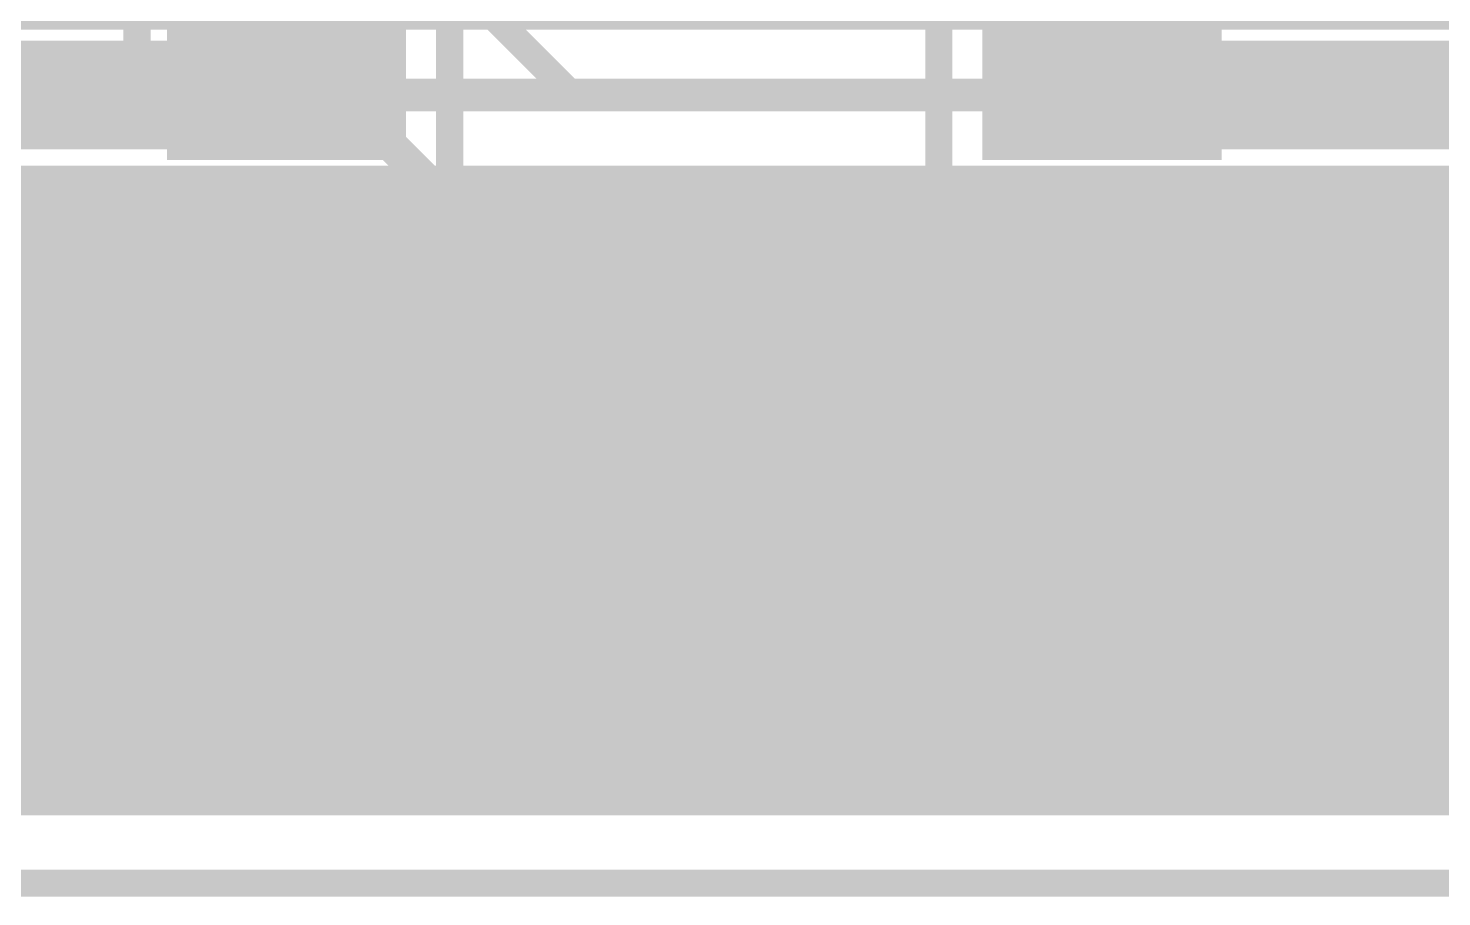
# Model space of a CAD drawing. Header units: millimetres. Extents: x 1.9 to 5.81, y 3 to 5.61.
# Drawn here: x 4.355 to 4.875, y 2.995 to 3.314 of the extents above; entities that cross this region are included whole.
import ezdxf

# ---------------------------------------------------------------- set-up
doc = ezdxf.new("R2010")
doc.units = ezdxf.units.MM
doc.header["$MEASUREMENT"] = 0
for name, color, linetype in [('BottomLayer', 5, 'Continuous'), ('BottomSolder', 6, 'Continuous'), ('KeepOutLayer', 6, 'Continuous'), ('MultiLayer', 9, 'Continuous'), ('TopLayer', 1, 'Continuous'), ('TopOverlay', 2, 'Continuous'), ('TopPaste', 8, 'Continuous'), ('TopSolder', 216, 'Continuous')]:
    doc.layers.add(name, color=color, linetype=linetype)

msp = doc.modelspace()

# ---------------------------------------------------------------- linework, layer by layer
at = {"layer": 'BottomLayer'}
for points, const_width in [([(4.225, 3.32), (5.27, 3.32)], 0.012), ([(4.205, 3.29), (5.16, 3.29)], 0.012), ([(4.205, 3.259), (5.14716, 3.259)], 0.01), ([(4.36, 3.03), (4.36, 3.259)], 0.01), ([(4.37, 3.03), (4.37, 3.259)], 0.01), ([(4.38, 3.03), (4.38, 3.259)], 0.01), ([(4.39, 3.03), (4.39, 3.259)], 0.01), ([(4.4, 3.03), (4.4, 3.259)], 0.01), ([(4.41, 3.03), (4.41, 3.259)], 0.01), ([(4.42, 3.03), (4.42, 3.259)], 0.01), ([(4.43, 3.03), (4.43, 3.259)], 0.01), ([(4.44, 3.03), (4.44, 3.259)], 0.01), ([(4.45, 3.03), (4.45, 3.259)], 0.01), ([(4.46, 3.03), (4.46, 3.259)], 0.01), ([(4.47, 3.03), (4.47, 3.259)], 0.01), ([(4.48, 3.03), (4.48, 3.259)], 0.01), ([(4.49, 3.03), (4.49, 3.259)], 0.01), ([(4.5, 3.03), (4.5, 3.259)], 0.01), ([(4.51, 3.03), (4.51, 3.259)], 0.01), ([(4.52, 3.03), (4.52, 3.259)], 0.01), ([(4.53, 3.03), (4.53, 3.259)], 0.01), ([(4.54, 3.03), (4.54, 3.259)], 0.01), ([(4.55, 3.03), (4.55, 3.259)], 0.01), ([(4.56, 3.03), (4.56, 3.259)], 0.01), ([(4.57, 3.03), (4.57, 3.259)], 0.01), ([(4.58, 3.03), (4.58, 3.259)], 0.01), ([(4.59, 3.03), (4.59, 3.259)], 0.01), ([(4.6, 3.03), (4.6, 3.259)], 0.01), ([(4.61, 3.03), (4.61, 3.259)], 0.01), ([(4.62, 3.03), (4.62, 3.259)], 0.01), ([(4.63, 3.03), (4.63, 3.259)], 0.01), ([(4.64, 3.03), (4.64, 3.259)], 0.01), ([(4.65, 3.03), (4.65, 3.259)], 0.01), ([(4.66, 3.03), (4.66, 3.259)], 0.01), ([(4.67, 3.03), (4.67, 3.259)], 0.01), ([(4.68, 3.03), (4.68, 3.259)], 0.01), ([(4.69, 3.03), (4.69, 3.259)], 0.01), ([(4.7, 3.03), (4.7, 3.259)], 0.01), ([(4.71, 3.03), (4.71, 3.259)], 0.01), ([(4.72, 3.03), (4.72, 3.259)], 0.01), ([(4.73, 3.03), (4.73, 3.259)], 0.01), ([(4.74, 3.03), (4.74, 3.259)], 0.01), ([(4.75, 3.03), (4.75, 3.259)], 0.01), ([(4.76, 3.03), (4.76, 3.259)], 0.01), ([(4.77, 3.03), (4.77, 3.259)], 0.01), ([(4.78, 3.03), (4.78, 3.259)], 0.01), ([(4.79, 3.03), (4.79, 3.259)], 0.01), ([(4.8, 3.03), (4.8, 3.259)], 0.01), ([(4.81, 3.03), (4.81, 3.259)], 0.01), ([(4.82, 3.03), (4.82, 3.259)], 0.01), ([(4.83, 3.03), (4.83, 3.259)], 0.01), ([(4.84, 3.03), (4.84, 3.259)], 0.01), ([(4.85, 3.03), (4.85, 3.259)], 0.01), ([(4.86, 3.03), (4.86, 3.259)], 0.01), ([(4.87, 3.03), (4.87, 3.259)], 0.01), ([(4.88, 3.03), (4.88, 3.259)], 0.01), ([(1.93, 3.25), (5.15616, 3.25)], 0.01), ([(1.93, 3.24), (5.16616, 3.24)], 0.01), ([(1.93, 3.23), (5.17616, 3.23)], 0.01), ([(1.93, 3.22), (5.18616, 3.22)], 0.01), ([(1.93, 3.21), (5.19616, 3.21)], 0.01), ([(1.93, 3.2), (5.20616, 3.2)], 0.01), ([(2.03041, 3.19), (5.21616, 3.19)], 0.01), ([(2.05123, 3.18), (5.22616, 3.18)], 0.01), ([(2.06423, 3.17), (5.23616, 3.17)], 0.01), ([(2.07365, 3.16), (5.24592, 3.16)], 0.01), ([(2.08078, 3.15), (5.245, 3.15)], 0.01), ([(2.08617, 3.14), (5.24592, 3.14)], 0.01), ([(2.09014, 3.13), (5.24877, 3.13)], 0.01), ([(2.09287, 3.12), (5.2539, 3.12)], 0.01), ([(2.09447, 3.11), (5.26225, 3.11)], 0.01), ([(2.095, 3.1), (5.27709, 3.1)], 0.01), ([(2.09447, 3.09), (5.60553, 3.09)], 0.01), ([(2.09287, 3.08), (5.60713, 3.08)], 0.01), ([(2.09014, 3.07), (5.60986, 3.07)], 0.01), ([(2.08617, 3.06), (5.61383, 3.06)], 0.01), ([(2.08078, 3.05), (5.61922, 3.05)], 0.01), ([(2.07365, 3.04), (5.62635, 3.04)], 0.01), ([(2.06423, 3.03), (5.63577, 3.03)], 0.01), ([(2.06423, 3.03), (5.63577, 3.03)], 0.01)]:
    msp.add_lwpolyline(points, dxfattribs=dict(at, const_width=const_width))
for points, const_width in [([(4.3575, 3.259, 1), (4.3625, 3.259, 1)], 0.005), ([(4.3675, 3.259, 1), (4.3725, 3.259, 1)], 0.005), ([(4.3775, 3.259, 1), (4.3825, 3.259, 1)], 0.005), ([(4.3875, 3.259, 1), (4.3925, 3.259, 1)], 0.005), ([(4.3975, 3.259, 1), (4.4025, 3.259, 1)], 0.005), ([(4.4075, 3.259, 1), (4.4125, 3.259, 1)], 0.005), ([(4.4175, 3.259, 1), (4.4225, 3.259, 1)], 0.005), ([(4.4275, 3.259, 1), (4.4325, 3.259, 1)], 0.005), ([(4.4375, 3.259, 1), (4.4425, 3.259, 1)], 0.005), ([(4.4475, 3.259, 1), (4.4525, 3.259, 1)], 0.005), ([(4.4575, 3.259, 1), (4.4625, 3.259, 1)], 0.005), ([(4.4675, 3.259, 1), (4.4725, 3.259, 1)], 0.005), ([(4.4775, 3.259, 1), (4.4825, 3.259, 1)], 0.005), ([(4.4875, 3.259, 1), (4.4925, 3.259, 1)], 0.005), ([(4.4975, 3.259, 1), (4.5025, 3.259, 1)], 0.005), ([(4.5075, 3.259, 1), (4.5125, 3.259, 1)], 0.005), ([(4.5175, 3.259, 1), (4.5225, 3.259, 1)], 0.005), ([(4.5275, 3.259, 1), (4.5325, 3.259, 1)], 0.005), ([(4.5375, 3.259, 1), (4.5425, 3.259, 1)], 0.005), ([(4.5475, 3.259, 1), (4.5525, 3.259, 1)], 0.005), ([(4.5575, 3.259, 1), (4.5625, 3.259, 1)], 0.005), ([(4.5675, 3.259, 1), (4.5725, 3.259, 1)], 0.005), ([(4.5775, 3.259, 1), (4.5825, 3.259, 1)], 0.005), ([(4.5875, 3.259, 1), (4.5925, 3.259, 1)], 0.005), ([(4.5975, 3.259, 1), (4.6025, 3.259, 1)], 0.005), ([(4.6075, 3.259, 1), (4.6125, 3.259, 1)], 0.005), ([(4.6175, 3.259, 1), (4.6225, 3.259, 1)], 0.005), ([(4.6275, 3.259, 1), (4.6325, 3.259, 1)], 0.005), ([(4.6375, 3.259, 1), (4.6425, 3.259, 1)], 0.005), ([(4.6475, 3.259, 1), (4.6525, 3.259, 1)], 0.005), ([(4.6575, 3.259, 1), (4.6625, 3.259, 1)], 0.005), ([(4.6675, 3.259, 1), (4.6725, 3.259, 1)], 0.005), ([(4.6775, 3.259, 1), (4.6825, 3.259, 1)], 0.005), ([(4.6875, 3.259, 1), (4.6925, 3.259, 1)], 0.005), ([(4.6975, 3.259, 1), (4.7025, 3.259, 1)], 0.005), ([(4.7075, 3.259, 1), (4.7125, 3.259, 1)], 0.005), ([(4.7175, 3.259, 1), (4.7225, 3.259, 1)], 0.005), ([(4.7275, 3.259, 1), (4.7325, 3.259, 1)], 0.005), ([(4.7375, 3.259, 1), (4.7425, 3.259, 1)], 0.005), ([(4.7475, 3.259, 1), (4.7525, 3.259, 1)], 0.005), ([(4.7575, 3.259, 1), (4.7625, 3.259, 1)], 0.005), ([(4.7675, 3.259, 1), (4.7725, 3.259, 1)], 0.005), ([(4.7775, 3.259, 1), (4.7825, 3.259, 1)], 0.005), ([(4.7875, 3.259, 1), (4.7925, 3.259, 1)], 0.005), ([(4.7975, 3.259, 1), (4.8025, 3.259, 1)], 0.005), ([(4.8075, 3.259, 1), (4.8125, 3.259, 1)], 0.005), ([(4.8175, 3.259, 1), (4.8225, 3.259, 1)], 0.005), ([(4.8275, 3.259, 1), (4.8325, 3.259, 1)], 0.005), ([(4.8375, 3.259, 1), (4.8425, 3.259, 1)], 0.005), ([(4.8475, 3.259, 1), (4.8525, 3.259, 1)], 0.005), ([(4.8575, 3.259, 1), (4.8625, 3.259, 1)], 0.005), ([(4.8675, 3.259, 1), (4.8725, 3.259, 1)], 0.005), ([(4.64, 3.15, 1), (4.66, 3.15, 1)], 0.02), ([(4.3575, 3.03, 1), (4.3625, 3.03, 1)], 0.005), ([(4.3675, 3.03, 1), (4.3725, 3.03, 1)], 0.005), ([(4.3775, 3.03, 1), (4.3825, 3.03, 1)], 0.005), ([(4.3875, 3.03, 1), (4.3925, 3.03, 1)], 0.005), ([(4.3975, 3.03, 1), (4.4025, 3.03, 1)], 0.005), ([(4.4075, 3.03, 1), (4.4125, 3.03, 1)], 0.005), ([(4.4175, 3.03, 1), (4.4225, 3.03, 1)], 0.005), ([(4.4275, 3.03, 1), (4.4325, 3.03, 1)], 0.005), ([(4.4375, 3.03, 1), (4.4425, 3.03, 1)], 0.005), ([(4.4475, 3.03, 1), (4.4525, 3.03, 1)], 0.005), ([(4.4575, 3.03, 1), (4.4625, 3.03, 1)], 0.005), ([(4.4675, 3.03, 1), (4.4725, 3.03, 1)], 0.005), ([(4.4775, 3.03, 1), (4.4825, 3.03, 1)], 0.005), ([(4.4875, 3.03, 1), (4.4925, 3.03, 1)], 0.005), ([(4.4975, 3.03, 1), (4.5025, 3.03, 1)], 0.005), ([(4.5075, 3.03, 1), (4.5125, 3.03, 1)], 0.005), ([(4.5175, 3.03, 1), (4.5225, 3.03, 1)], 0.005), ([(4.5275, 3.03, 1), (4.5325, 3.03, 1)], 0.005), ([(4.5375, 3.03, 1), (4.5425, 3.03, 1)], 0.005), ([(4.5475, 3.03, 1), (4.5525, 3.03, 1)], 0.005), ([(4.5575, 3.03, 1), (4.5625, 3.03, 1)], 0.005), ([(4.5675, 3.03, 1), (4.5725, 3.03, 1)], 0.005), ([(4.5775, 3.03, 1), (4.5825, 3.03, 1)], 0.005), ([(4.5875, 3.03, 1), (4.5925, 3.03, 1)], 0.005), ([(4.5975, 3.03, 1), (4.6025, 3.03, 1)], 0.005), ([(4.6075, 3.03, 1), (4.6125, 3.03, 1)], 0.005), ([(4.6175, 3.03, 1), (4.6225, 3.03, 1)], 0.005), ([(4.6275, 3.03, 1), (4.6325, 3.03, 1)], 0.005), ([(4.6375, 3.03, 1), (4.6425, 3.03, 1)], 0.005), ([(4.6475, 3.03, 1), (4.6525, 3.03, 1)], 0.005), ([(4.6575, 3.03, 1), (4.6625, 3.03, 1)], 0.005), ([(4.6675, 3.03, 1), (4.6725, 3.03, 1)], 0.005), ([(4.6775, 3.03, 1), (4.6825, 3.03, 1)], 0.005), ([(4.6875, 3.03, 1), (4.6925, 3.03, 1)], 0.005), ([(4.6975, 3.03, 1), (4.7025, 3.03, 1)], 0.005), ([(4.7075, 3.03, 1), (4.7125, 3.03, 1)], 0.005), ([(4.7175, 3.03, 1), (4.7225, 3.03, 1)], 0.005), ([(4.7275, 3.03, 1), (4.7325, 3.03, 1)], 0.005), ([(4.7375, 3.03, 1), (4.7425, 3.03, 1)], 0.005), ([(4.7475, 3.03, 1), (4.7525, 3.03, 1)], 0.005), ([(4.7575, 3.03, 1), (4.7625, 3.03, 1)], 0.005), ([(4.7675, 3.03, 1), (4.7725, 3.03, 1)], 0.005), ([(4.7775, 3.03, 1), (4.7825, 3.03, 1)], 0.005), ([(4.7875, 3.03, 1), (4.7925, 3.03, 1)], 0.005), ([(4.7975, 3.03, 1), (4.8025, 3.03, 1)], 0.005), ([(4.8075, 3.03, 1), (4.8125, 3.03, 1)], 0.005), ([(4.8175, 3.03, 1), (4.8225, 3.03, 1)], 0.005), ([(4.8275, 3.03, 1), (4.8325, 3.03, 1)], 0.005), ([(4.8375, 3.03, 1), (4.8425, 3.03, 1)], 0.005), ([(4.8475, 3.03, 1), (4.8525, 3.03, 1)], 0.005), ([(4.8575, 3.03, 1), (4.8625, 3.03, 1)], 0.005), ([(4.8675, 3.03, 1), (4.8725, 3.03, 1)], 0.005)]:
    msp.add_lwpolyline(points, format="xyb", close=True, dxfattribs=dict(at, const_width=const_width))
at = {"layer": 'BottomSolder', "const_width": 0.024}
msp.add_lwpolyline([(4.638, 3.15, 1), (4.662, 3.15, 1)], format="xyb", close=True, dxfattribs=at)
msp.add_lwpolyline([(4.638, 3.15, 1), (4.662, 3.15, 1)], format="xyb", close=True, dxfattribs=at)
at = {"layer": 'KeepOutLayer', "const_width": 0.01}
msp.add_lwpolyline([(1.9, 3), (5.8, 3)], dxfattribs=at)
at = {"layer": 'MultiLayer', "const_width": 0.02}
msp.add_lwpolyline([(4.64, 3.15, 1), (4.66, 3.15, 1)], format="xyb", close=True, dxfattribs=at)
at = {"layer": 'TopLayer'}
for points, const_width in [([(4.395, 3.305), (4.395, 3.705)], 0.01), ([(4.42, 3.425), (4.555, 3.29)], 0.01), ([(4.15, 3.29), (4.45, 3.29)], 0.04), ([(4.75, 3.29), (5.05, 3.29)], 0.04), ([(4.47, 3.29), (4.52, 3.24)], 0.012), ([(4.555, 3.29), (4.72, 3.29)], 0.01), ([(4.215, 3.245), (4.385, 3.245)], 0.01), ([(4.36, 3.03), (4.36, 3.245)], 0.01), ([(4.37, 3.03), (4.37, 3.245)], 0.01), ([(4.38, 3.03), (4.38, 3.245)], 0.01), ([(4.385, 3.245), (4.45, 3.245)], 0.01), ([(4.385, 3.245), (4.45, 3.245)], 0.01), ([(4.39, 3.155), (4.39, 3.245)], 0.01), ([(4.4, 3.155), (4.4, 3.245)], 0.01), ([(4.41, 3.155), (4.41, 3.245)], 0.01), ([(4.42, 3.155), (4.42, 3.245)], 0.01), ([(4.43, 3.155), (4.43, 3.245)], 0.01), ([(4.44, 3.155), (4.44, 3.245)], 0.01), ([(4.45, 3.245), (4.47116, 3.245)], 0.01), ([(4.45, 3.155), (4.45, 3.245)], 0.01), ([(4.46, 3.155), (4.46, 3.245)], 0.01), ([(4.47, 3.155), (4.47, 3.245)], 0.01), ([(4.47116, 3.245), (4.49806, 3.2181)], 0.01), ([(4.03743, 3.24), (4.47616, 3.24)], 0.01), ([(4.52, 3.24), (5.115, 3.24)], 0.012), ([(4.48, 3.155), (4.48, 3.23616)], 0.01), ([(4.02743, 3.23), (4.48616, 3.23)], 0.01), ([(4.49, 3.155), (4.49, 3.22616)], 0.01), ([(4.01743, 3.22), (4.49616, 3.22)], 0.01), ([(4.5, 3.155), (4.5, 3.21631)], 0.01), ([(4.00743, 3.21), (4.51219, 3.21)], 0.01), ([(4.51, 3.155), (4.51, 3.21066)], 0.01), ([(4.52, 3.209), (5.115, 3.209)], 0.01), ([(4.52, 3.03), (4.52, 3.209)], 0.01), ([(4.53, 3.03), (4.53, 3.209)], 0.01), ([(4.54, 3.03), (4.54, 3.209)], 0.01), ([(4.55, 3.03), (4.55, 3.209)], 0.01), ([(4.56, 3.03), (4.56, 3.209)], 0.01), ([(4.57, 3.03), (4.57, 3.209)], 0.01), ([(4.58, 3.03), (4.58, 3.209)], 0.01), ([(4.59, 3.03), (4.59, 3.209)], 0.01), ([(4.6, 3.03), (4.6, 3.209)], 0.01), ([(4.61, 3.03), (4.61, 3.209)], 0.01), ([(4.62, 3.03), (4.62, 3.209)], 0.01), ([(4.63, 3.03), (4.63, 3.209)], 0.01), ([(4.64, 3.03), (4.64, 3.209)], 0.01), ([(4.65, 3.03), (4.65, 3.209)], 0.01), ([(4.66, 3.03), (4.66, 3.209)], 0.01), ([(4.67, 3.03), (4.67, 3.209)], 0.01), ([(4.68, 3.03), (4.68, 3.209)], 0.01), ([(4.69, 3.155), (4.69, 3.209)], 0.01), ([(4.7, 3.155), (4.7, 3.209)], 0.01), ([(4.71, 3.155), (4.71, 3.209)], 0.01), ([(4.72, 3.155), (4.72, 3.209)], 0.01), ([(4.73, 3.155), (4.73, 3.209)], 0.01), ([(4.74, 3.155), (4.74, 3.209)], 0.01), ([(4.75, 3.155), (4.75, 3.209)], 0.01), ([(4.76, 3.155), (4.76, 3.209)], 0.01), ([(4.77, 3.155), (4.77, 3.209)], 0.01), ([(4.78, 3.155), (4.78, 3.209)], 0.01), ([(4.79, 3.155), (4.79, 3.209)], 0.01), ([(4.8, 3.155), (4.8, 3.209)], 0.01), ([(4.81, 3.155), (4.81, 3.209)], 0.01), ([(4.82, 3.03), (4.82, 3.209)], 0.01), ([(4.83, 3.03), (4.83, 3.209)], 0.01), ([(4.84, 3.03), (4.84, 3.209)], 0.01), ([(4.85, 3.03), (4.85, 3.209)], 0.01), ([(4.86, 3.03), (4.86, 3.209)], 0.01), ([(4.87, 3.03), (4.87, 3.209)], 0.01), ([(4.88, 3.03), (4.88, 3.209)], 0.01), ([(3.99658, 3.2), (5.27709, 3.2)], 0.01), ([(2.03041, 3.19), (5.26225, 3.19)], 0.01), ([(2.05123, 3.18), (5.2539, 3.18)], 0.01), ([(2.06423, 3.17), (5.24877, 3.17)], 0.01), ([(2.07365, 3.16), (5.24592, 3.16)], 0.01), ([(4.385, 3.155), (4.515, 3.155)], 0.01), ([(4.385, 3.065), (4.385, 3.155)], 0.01), ([(4.45, 3.11), (4.45, 3.15)], 0.02), ([(4.515, 3.065), (4.515, 3.155)], 0.01), ([(4.685, 3.155), (4.815, 3.155)], 0.01), ([(4.685, 3.065), (4.685, 3.155)], 0.01), ([(4.75, 3.11), (4.75, 3.15)], 0.02), ([(4.815, 3.065), (4.815, 3.155)], 0.01), ([(4.215, 3.15), (4.385, 3.15)], 0.01), ([(4.515, 3.15), (4.685, 3.15)], 0.01), ([(4.815, 3.15), (4.985, 3.15)], 0.01), ([(4.215, 3.14), (4.385, 3.14)], 0.01), ([(4.515, 3.14), (4.685, 3.14)], 0.01), ([(4.815, 3.14), (4.985, 3.14)], 0.01), ([(4.215, 3.13), (4.385, 3.13)], 0.01), ([(4.515, 3.13), (4.685, 3.13)], 0.01), ([(4.815, 3.13), (4.985, 3.13)], 0.01), ([(2.35, 3.11), (5.05, 3.11)], 0.04), ([(4.215, 3.12), (4.385, 3.12)], 0.01), ([(4.39, 3.11), (4.45, 3.11)], 0.02), ([(4.45, 3.11), (4.51, 3.11)], 0.02), ([(4.45, 3.07), (4.45, 3.11)], 0.02), ([(4.515, 3.12), (4.685, 3.12)], 0.01), ([(4.69, 3.11), (4.75, 3.11)], 0.02), ([(4.75, 3.11), (4.81, 3.11)], 0.02), ([(4.75, 3.07), (4.75, 3.11)], 0.02), ([(4.815, 3.12), (4.985, 3.12)], 0.01), ([(4.215, 3.11), (4.385, 3.11)], 0.01), ([(4.515, 3.11), (4.685, 3.11)], 0.01), ([(4.815, 3.11), (4.985, 3.11)], 0.01), ([(4.215, 3.1), (4.385, 3.1)], 0.01), ([(4.515, 3.1), (4.685, 3.1)], 0.01), ([(4.815, 3.1), (4.985, 3.1)], 0.01), ([(4.215, 3.09), (4.385, 3.09)], 0.01), ([(4.515, 3.09), (4.685, 3.09)], 0.01), ([(4.815, 3.09), (4.985, 3.09)], 0.01), ([(4.215, 3.08), (4.385, 3.08)], 0.01), ([(4.515, 3.08), (4.685, 3.08)], 0.01), ([(4.815, 3.08), (4.985, 3.08)], 0.01), ([(4.215, 3.07), (4.385, 3.07)], 0.01), ([(4.515, 3.07), (4.685, 3.07)], 0.01), ([(4.815, 3.07), (4.985, 3.07)], 0.01), ([(4.385, 3.065), (4.515, 3.065)], 0.01), ([(4.39, 3.03), (4.39, 3.065)], 0.01), ([(4.4, 3.03), (4.4, 3.065)], 0.01), ([(4.41, 3.03), (4.41, 3.065)], 0.01), ([(4.42, 3.03), (4.42, 3.065)], 0.01), ([(4.43, 3.03), (4.43, 3.065)], 0.01), ([(4.44, 3.03), (4.44, 3.065)], 0.01), ([(4.45, 3.03), (4.45, 3.065)], 0.01), ([(4.46, 3.03), (4.46, 3.065)], 0.01), ([(4.47, 3.03), (4.47, 3.065)], 0.01), ([(4.48, 3.03), (4.48, 3.065)], 0.01), ([(4.49, 3.03), (4.49, 3.065)], 0.01), ([(4.5, 3.03), (4.5, 3.065)], 0.01), ([(4.51, 3.03), (4.51, 3.065)], 0.01), ([(4.685, 3.065), (4.815, 3.065)], 0.01), ([(4.69, 3.03), (4.69, 3.065)], 0.01), ([(4.7, 3.03), (4.7, 3.065)], 0.01), ([(4.71, 3.03), (4.71, 3.065)], 0.01), ([(4.72, 3.03), (4.72, 3.065)], 0.01), ([(4.73, 3.03), (4.73, 3.065)], 0.01), ([(4.74, 3.03), (4.74, 3.065)], 0.01), ([(4.75, 3.03), (4.75, 3.065)], 0.01), ([(4.76, 3.03), (4.76, 3.065)], 0.01), ([(4.77, 3.03), (4.77, 3.065)], 0.01), ([(4.78, 3.03), (4.78, 3.065)], 0.01), ([(4.79, 3.03), (4.79, 3.065)], 0.01), ([(4.8, 3.03), (4.8, 3.065)], 0.01), ([(4.81, 3.03), (4.81, 3.065)], 0.01), ([(2.08617, 3.06), (5.61383, 3.06)], 0.01), ([(2.08078, 3.05), (5.61922, 3.05)], 0.01), ([(2.07365, 3.04), (5.62635, 3.04)], 0.01), ([(2.06423, 3.03), (5.63577, 3.03)], 0.01), ([(2.06423, 3.03), (5.63577, 3.03)], 0.01)]:
    msp.add_lwpolyline(points, dxfattribs=dict(at, const_width=const_width))
for points, const_width in [([(4.3925, 3.305, 1), (4.3975, 3.305, 1)], 0.005), ([(4.44, 3.29, 1), (4.46, 3.29, 1)], 0.02), ([(4.74, 3.29, 1), (4.76, 3.29, 1)], 0.02), ([(4.467, 3.29, 1), (4.473, 3.29, 1)], 0.006), ([(4.5525, 3.29, 1), (4.5575, 3.29, 1)], 0.005), ([(4.5525, 3.29, 1), (4.5575, 3.29, 1)], 0.005), ([(4.7175, 3.29, 1), (4.7225, 3.29, 1)], 0.005), ([(4.3575, 3.245, 1), (4.3625, 3.245, 1)], 0.005), ([(4.3675, 3.245, 1), (4.3725, 3.245, 1)], 0.005), ([(4.3775, 3.245, 1), (4.3825, 3.245, 1)], 0.005), ([(4.3825, 3.245, 1), (4.3875, 3.245, 1)], 0.005), ([(4.3825, 3.245, 1), (4.3875, 3.245, 1)], 0.005), ([(4.3825, 3.245, 1), (4.3875, 3.245, 1)], 0.005), ([(4.3875, 3.245, 1), (4.3925, 3.245, 1)], 0.005), ([(4.3975, 3.245, 1), (4.4025, 3.245, 1)], 0.005), ([(4.4075, 3.245, 1), (4.4125, 3.245, 1)], 0.005), ([(4.4175, 3.245, 1), (4.4225, 3.245, 1)], 0.005), ([(4.4275, 3.245, 1), (4.4325, 3.245, 1)], 0.005), ([(4.4375, 3.245, 1), (4.4425, 3.245, 1)], 0.005), ([(4.4475, 3.245, 1), (4.4525, 3.245, 1)], 0.005), ([(4.4475, 3.245, 1), (4.4525, 3.245, 1)], 0.005), ([(4.4475, 3.245, 1), (4.4525, 3.245, 1)], 0.005), ([(4.4475, 3.245, 1), (4.4525, 3.245, 1)], 0.005), ([(4.4575, 3.245, 1), (4.4625, 3.245, 1)], 0.005), ([(4.4675, 3.245, 1), (4.4725, 3.245, 1)], 0.005), ([(4.46866, 3.245, 1), (4.47366, 3.245, 1)], 0.005), ([(4.46866, 3.245, 1), (4.47366, 3.245, 1)], 0.005), ([(4.47366, 3.24, 1), (4.47866, 3.24, 1)], 0.005), ([(4.517, 3.24, 1), (4.523, 3.24, 1)], 0.006), ([(4.517, 3.24, 1), (4.523, 3.24, 1)], 0.006), ([(4.4775, 3.23616, 1), (4.4825, 3.23616, 1)], 0.005), ([(4.48366, 3.23, 1), (4.48866, 3.23, 1)], 0.005), ([(4.4875, 3.22616, 1), (4.4925, 3.22616, 1)], 0.005), ([(4.49366, 3.22, 1), (4.49866, 3.22, 1)], 0.005), ([(4.49556, 3.2181, 1), (4.50056, 3.2181, 1)], 0.005), ([(4.49556, 3.2181, 1), (4.50056, 3.2181, 1)], 0.005), ([(4.49558, 3.21808, 1), (4.50058, 3.21808, 1)], 0.005), ([(4.4975, 3.21631, 1), (4.5025, 3.21631, 1)], 0.005), ([(4.5075, 3.21066, 1), (4.5125, 3.21066, 1)], 0.005), ([(4.50969, 3.21, 1), (4.51469, 3.21, 1)], 0.005), ([(4.5175, 3.209, 1), (4.5225, 3.209, 1)], 0.005), ([(4.5175, 3.209, 1), (4.5225, 3.209, 1)], 0.005), ([(4.5175, 3.209, 1), (4.5225, 3.209, 1)], 0.005), ([(4.5175, 3.209, 1), (4.5225, 3.209, 1)], 0.005), ([(4.5275, 3.209, 1), (4.5325, 3.209, 1)], 0.005), ([(4.5375, 3.209, 1), (4.5425, 3.209, 1)], 0.005), ([(4.5475, 3.209, 1), (4.5525, 3.209, 1)], 0.005), ([(4.5575, 3.209, 1), (4.5625, 3.209, 1)], 0.005), ([(4.5675, 3.209, 1), (4.5725, 3.209, 1)], 0.005), ([(4.5775, 3.209, 1), (4.5825, 3.209, 1)], 0.005), ([(4.5875, 3.209, 1), (4.5925, 3.209, 1)], 0.005), ([(4.5975, 3.209, 1), (4.6025, 3.209, 1)], 0.005), ([(4.6075, 3.209, 1), (4.6125, 3.209, 1)], 0.005), ([(4.6175, 3.209, 1), (4.6225, 3.209, 1)], 0.005), ([(4.6275, 3.209, 1), (4.6325, 3.209, 1)], 0.005), ([(4.6375, 3.209, 1), (4.6425, 3.209, 1)], 0.005), ([(4.6475, 3.209, 1), (4.6525, 3.209, 1)], 0.005), ([(4.6575, 3.209, 1), (4.6625, 3.209, 1)], 0.005), ([(4.6675, 3.209, 1), (4.6725, 3.209, 1)], 0.005), ([(4.6775, 3.209, 1), (4.6825, 3.209, 1)], 0.005), ([(4.6875, 3.209, 1), (4.6925, 3.209, 1)], 0.005), ([(4.6975, 3.209, 1), (4.7025, 3.209, 1)], 0.005), ([(4.7075, 3.209, 1), (4.7125, 3.209, 1)], 0.005), ([(4.7175, 3.209, 1), (4.7225, 3.209, 1)], 0.005), ([(4.7275, 3.209, 1), (4.7325, 3.209, 1)], 0.005), ([(4.7375, 3.209, 1), (4.7425, 3.209, 1)], 0.005), ([(4.7475, 3.209, 1), (4.7525, 3.209, 1)], 0.005), ([(4.7575, 3.209, 1), (4.7625, 3.209, 1)], 0.005), ([(4.7675, 3.209, 1), (4.7725, 3.209, 1)], 0.005), ([(4.7775, 3.209, 1), (4.7825, 3.209, 1)], 0.005), ([(4.7875, 3.209, 1), (4.7925, 3.209, 1)], 0.005), ([(4.7975, 3.209, 1), (4.8025, 3.209, 1)], 0.005), ([(4.8075, 3.209, 1), (4.8125, 3.209, 1)], 0.005), ([(4.8175, 3.209, 1), (4.8225, 3.209, 1)], 0.005), ([(4.8275, 3.209, 1), (4.8325, 3.209, 1)], 0.005), ([(4.8375, 3.209, 1), (4.8425, 3.209, 1)], 0.005), ([(4.8475, 3.209, 1), (4.8525, 3.209, 1)], 0.005), ([(4.8575, 3.209, 1), (4.8625, 3.209, 1)], 0.005), ([(4.8675, 3.209, 1), (4.8725, 3.209, 1)], 0.005), ([(4.64, 3.15, 1), (4.66, 3.15, 1)], 0.02), ([(4.3825, 3.155, 1), (4.3875, 3.155, 1)], 0.005), ([(4.3825, 3.155, 1), (4.3875, 3.155, 1)], 0.005), ([(4.3875, 3.155, 1), (4.3925, 3.155, 1)], 0.005), ([(4.3975, 3.155, 1), (4.4025, 3.155, 1)], 0.005), ([(4.4075, 3.155, 1), (4.4125, 3.155, 1)], 0.005), ([(4.4175, 3.155, 1), (4.4225, 3.155, 1)], 0.005), ([(4.4275, 3.155, 1), (4.4325, 3.155, 1)], 0.005), ([(4.4375, 3.155, 1), (4.4425, 3.155, 1)], 0.005), ([(4.445, 3.15, 1), (4.455, 3.15, 1)], 0.01), ([(4.4475, 3.155, 1), (4.4525, 3.155, 1)], 0.005), ([(4.4575, 3.155, 1), (4.4625, 3.155, 1)], 0.005), ([(4.4675, 3.155, 1), (4.4725, 3.155, 1)], 0.005), ([(4.4775, 3.155, 1), (4.4825, 3.155, 1)], 0.005), ([(4.4875, 3.155, 1), (4.4925, 3.155, 1)], 0.005), ([(4.4975, 3.155, 1), (4.5025, 3.155, 1)], 0.005), ([(4.5075, 3.155, 1), (4.5125, 3.155, 1)], 0.005), ([(4.5125, 3.155, 1), (4.5175, 3.155, 1)], 0.005), ([(4.5125, 3.155, 1), (4.5175, 3.155, 1)], 0.005), ([(4.6825, 3.155, 1), (4.6875, 3.155, 1)], 0.005), ([(4.6825, 3.155, 1), (4.6875, 3.155, 1)], 0.005), ([(4.6875, 3.155, 1), (4.6925, 3.155, 1)], 0.005), ([(4.6975, 3.155, 1), (4.7025, 3.155, 1)], 0.005), ([(4.7075, 3.155, 1), (4.7125, 3.155, 1)], 0.005), ([(4.7175, 3.155, 1), (4.7225, 3.155, 1)], 0.005), ([(4.7275, 3.155, 1), (4.7325, 3.155, 1)], 0.005), ([(4.7375, 3.155, 1), (4.7425, 3.155, 1)], 0.005), ([(4.745, 3.15, 1), (4.755, 3.15, 1)], 0.01), ([(4.7475, 3.155, 1), (4.7525, 3.155, 1)], 0.005), ([(4.7575, 3.155, 1), (4.7625, 3.155, 1)], 0.005), ([(4.7675, 3.155, 1), (4.7725, 3.155, 1)], 0.005), ([(4.7775, 3.155, 1), (4.7825, 3.155, 1)], 0.005), ([(4.7875, 3.155, 1), (4.7925, 3.155, 1)], 0.005), ([(4.7975, 3.155, 1), (4.8025, 3.155, 1)], 0.005), ([(4.8075, 3.155, 1), (4.8125, 3.155, 1)], 0.005), ([(4.8125, 3.155, 1), (4.8175, 3.155, 1)], 0.005), ([(4.8125, 3.155, 1), (4.8175, 3.155, 1)], 0.005), ([(4.3825, 3.15, 1), (4.3875, 3.15, 1)], 0.005), ([(4.5125, 3.15, 1), (4.5175, 3.15, 1)], 0.005), ([(4.6825, 3.15, 1), (4.6875, 3.15, 1)], 0.005), ([(4.8125, 3.15, 1), (4.8175, 3.15, 1)], 0.005), ([(4.3825, 3.14, 1), (4.3875, 3.14, 1)], 0.005), ([(4.5125, 3.14, 1), (4.5175, 3.14, 1)], 0.005), ([(4.6825, 3.14, 1), (4.6875, 3.14, 1)], 0.005), ([(4.8125, 3.14, 1), (4.8175, 3.14, 1)], 0.005), ([(4.3825, 3.13, 1), (4.3875, 3.13, 1)], 0.005), ([(4.5125, 3.13, 1), (4.5175, 3.13, 1)], 0.005), ([(4.6825, 3.13, 1), (4.6875, 3.13, 1)], 0.005), ([(4.8125, 3.13, 1), (4.8175, 3.13, 1)], 0.005), ([(4.3825, 3.12, 1), (4.3875, 3.12, 1)], 0.005), ([(4.385, 3.11, 1), (4.395, 3.11, 1)], 0.01), ([(4.445, 3.11, 1), (4.455, 3.11, 1)], 0.01), ([(4.445, 3.11, 1), (4.455, 3.11, 1)], 0.01), ([(4.445, 3.11, 1), (4.455, 3.11, 1)], 0.01), ([(4.445, 3.11, 1), (4.455, 3.11, 1)], 0.01), ([(4.505, 3.11, 1), (4.515, 3.11, 1)], 0.01), ([(4.5125, 3.12, 1), (4.5175, 3.12, 1)], 0.005), ([(4.6825, 3.12, 1), (4.6875, 3.12, 1)], 0.005), ([(4.685, 3.11, 1), (4.695, 3.11, 1)], 0.01), ([(4.745, 3.11, 1), (4.755, 3.11, 1)], 0.01), ([(4.745, 3.11, 1), (4.755, 3.11, 1)], 0.01), ([(4.745, 3.11, 1), (4.755, 3.11, 1)], 0.01), ([(4.745, 3.11, 1), (4.755, 3.11, 1)], 0.01), ([(4.805, 3.11, 1), (4.815, 3.11, 1)], 0.01), ([(4.8125, 3.12, 1), (4.8175, 3.12, 1)], 0.005), ([(4.3825, 3.11, 1), (4.3875, 3.11, 1)], 0.005), ([(4.5125, 3.11, 1), (4.5175, 3.11, 1)], 0.005), ([(4.6825, 3.11, 1), (4.6875, 3.11, 1)], 0.005), ([(4.8125, 3.11, 1), (4.8175, 3.11, 1)], 0.005), ([(4.3825, 3.1, 1), (4.3875, 3.1, 1)], 0.005), ([(4.5125, 3.1, 1), (4.5175, 3.1, 1)], 0.005), ([(4.6825, 3.1, 1), (4.6875, 3.1, 1)], 0.005), ([(4.8125, 3.1, 1), (4.8175, 3.1, 1)], 0.005), ([(4.3825, 3.09, 1), (4.3875, 3.09, 1)], 0.005), ([(4.5125, 3.09, 1), (4.5175, 3.09, 1)], 0.005), ([(4.6825, 3.09, 1), (4.6875, 3.09, 1)], 0.005), ([(4.8125, 3.09, 1), (4.8175, 3.09, 1)], 0.005), ([(4.3825, 3.08, 1), (4.3875, 3.08, 1)], 0.005), ([(4.5125, 3.08, 1), (4.5175, 3.08, 1)], 0.005), ([(4.6825, 3.08, 1), (4.6875, 3.08, 1)], 0.005), ([(4.8125, 3.08, 1), (4.8175, 3.08, 1)], 0.005), ([(4.445, 3.07, 1), (4.455, 3.07, 1)], 0.01), ([(4.745, 3.07, 1), (4.755, 3.07, 1)], 0.01), ([(4.3825, 3.07, 1), (4.3875, 3.07, 1)], 0.005), ([(4.5125, 3.07, 1), (4.5175, 3.07, 1)], 0.005), ([(4.6825, 3.07, 1), (4.6875, 3.07, 1)], 0.005), ([(4.8125, 3.07, 1), (4.8175, 3.07, 1)], 0.005), ([(4.3825, 3.065, 1), (4.3875, 3.065, 1)], 0.005), ([(4.3825, 3.065, 1), (4.3875, 3.065, 1)], 0.005), ([(4.3875, 3.065, 1), (4.3925, 3.065, 1)], 0.005), ([(4.3975, 3.065, 1), (4.4025, 3.065, 1)], 0.005), ([(4.4075, 3.065, 1), (4.4125, 3.065, 1)], 0.005), ([(4.4175, 3.065, 1), (4.4225, 3.065, 1)], 0.005), ([(4.4275, 3.065, 1), (4.4325, 3.065, 1)], 0.005), ([(4.4375, 3.065, 1), (4.4425, 3.065, 1)], 0.005), ([(4.4475, 3.065, 1), (4.4525, 3.065, 1)], 0.005), ([(4.4575, 3.065, 1), (4.4625, 3.065, 1)], 0.005), ([(4.4675, 3.065, 1), (4.4725, 3.065, 1)], 0.005), ([(4.4775, 3.065, 1), (4.4825, 3.065, 1)], 0.005), ([(4.4875, 3.065, 1), (4.4925, 3.065, 1)], 0.005), ([(4.4975, 3.065, 1), (4.5025, 3.065, 1)], 0.005), ([(4.5075, 3.065, 1), (4.5125, 3.065, 1)], 0.005), ([(4.5125, 3.065, 1), (4.5175, 3.065, 1)], 0.005), ([(4.5125, 3.065, 1), (4.5175, 3.065, 1)], 0.005), ([(4.6825, 3.065, 1), (4.6875, 3.065, 1)], 0.005), ([(4.6825, 3.065, 1), (4.6875, 3.065, 1)], 0.005), ([(4.6875, 3.065, 1), (4.6925, 3.065, 1)], 0.005), ([(4.6975, 3.065, 1), (4.7025, 3.065, 1)], 0.005), ([(4.7075, 3.065, 1), (4.7125, 3.065, 1)], 0.005), ([(4.7175, 3.065, 1), (4.7225, 3.065, 1)], 0.005), ([(4.7275, 3.065, 1), (4.7325, 3.065, 1)], 0.005), ([(4.7375, 3.065, 1), (4.7425, 3.065, 1)], 0.005), ([(4.7475, 3.065, 1), (4.7525, 3.065, 1)], 0.005), ([(4.7575, 3.065, 1), (4.7625, 3.065, 1)], 0.005), ([(4.7675, 3.065, 1), (4.7725, 3.065, 1)], 0.005), ([(4.7775, 3.065, 1), (4.7825, 3.065, 1)], 0.005), ([(4.7875, 3.065, 1), (4.7925, 3.065, 1)], 0.005), ([(4.7975, 3.065, 1), (4.8025, 3.065, 1)], 0.005), ([(4.8075, 3.065, 1), (4.8125, 3.065, 1)], 0.005), ([(4.8125, 3.065, 1), (4.8175, 3.065, 1)], 0.005), ([(4.8125, 3.065, 1), (4.8175, 3.065, 1)], 0.005), ([(4.3575, 3.03, 1), (4.3625, 3.03, 1)], 0.005), ([(4.3675, 3.03, 1), (4.3725, 3.03, 1)], 0.005), ([(4.3775, 3.03, 1), (4.3825, 3.03, 1)], 0.005), ([(4.3875, 3.03, 1), (4.3925, 3.03, 1)], 0.005), ([(4.3975, 3.03, 1), (4.4025, 3.03, 1)], 0.005), ([(4.4075, 3.03, 1), (4.4125, 3.03, 1)], 0.005), ([(4.4175, 3.03, 1), (4.4225, 3.03, 1)], 0.005), ([(4.4275, 3.03, 1), (4.4325, 3.03, 1)], 0.005), ([(4.4375, 3.03, 1), (4.4425, 3.03, 1)], 0.005), ([(4.4475, 3.03, 1), (4.4525, 3.03, 1)], 0.005), ([(4.4575, 3.03, 1), (4.4625, 3.03, 1)], 0.005), ([(4.4675, 3.03, 1), (4.4725, 3.03, 1)], 0.005), ([(4.4775, 3.03, 1), (4.4825, 3.03, 1)], 0.005), ([(4.4875, 3.03, 1), (4.4925, 3.03, 1)], 0.005), ([(4.4975, 3.03, 1), (4.5025, 3.03, 1)], 0.005), ([(4.5075, 3.03, 1), (4.5125, 3.03, 1)], 0.005), ([(4.5175, 3.03, 1), (4.5225, 3.03, 1)], 0.005), ([(4.5275, 3.03, 1), (4.5325, 3.03, 1)], 0.005), ([(4.5375, 3.03, 1), (4.5425, 3.03, 1)], 0.005), ([(4.5475, 3.03, 1), (4.5525, 3.03, 1)], 0.005), ([(4.5575, 3.03, 1), (4.5625, 3.03, 1)], 0.005), ([(4.5675, 3.03, 1), (4.5725, 3.03, 1)], 0.005), ([(4.5775, 3.03, 1), (4.5825, 3.03, 1)], 0.005), ([(4.5875, 3.03, 1), (4.5925, 3.03, 1)], 0.005), ([(4.5975, 3.03, 1), (4.6025, 3.03, 1)], 0.005), ([(4.6075, 3.03, 1), (4.6125, 3.03, 1)], 0.005), ([(4.6175, 3.03, 1), (4.6225, 3.03, 1)], 0.005), ([(4.6275, 3.03, 1), (4.6325, 3.03, 1)], 0.005), ([(4.6375, 3.03, 1), (4.6425, 3.03, 1)], 0.005), ([(4.6475, 3.03, 1), (4.6525, 3.03, 1)], 0.005), ([(4.6575, 3.03, 1), (4.6625, 3.03, 1)], 0.005), ([(4.6675, 3.03, 1), (4.6725, 3.03, 1)], 0.005), ([(4.6775, 3.03, 1), (4.6825, 3.03, 1)], 0.005), ([(4.6875, 3.03, 1), (4.6925, 3.03, 1)], 0.005), ([(4.6975, 3.03, 1), (4.7025, 3.03, 1)], 0.005), ([(4.7075, 3.03, 1), (4.7125, 3.03, 1)], 0.005), ([(4.7175, 3.03, 1), (4.7225, 3.03, 1)], 0.005), ([(4.7275, 3.03, 1), (4.7325, 3.03, 1)], 0.005), ([(4.7375, 3.03, 1), (4.7425, 3.03, 1)], 0.005), ([(4.7475, 3.03, 1), (4.7525, 3.03, 1)], 0.005), ([(4.7575, 3.03, 1), (4.7625, 3.03, 1)], 0.005), ([(4.7675, 3.03, 1), (4.7725, 3.03, 1)], 0.005), ([(4.7775, 3.03, 1), (4.7825, 3.03, 1)], 0.005), ([(4.7875, 3.03, 1), (4.7925, 3.03, 1)], 0.005), ([(4.7975, 3.03, 1), (4.8025, 3.03, 1)], 0.005), ([(4.8075, 3.03, 1), (4.8125, 3.03, 1)], 0.005), ([(4.8175, 3.03, 1), (4.8225, 3.03, 1)], 0.005), ([(4.8275, 3.03, 1), (4.8325, 3.03, 1)], 0.005), ([(4.8375, 3.03, 1), (4.8425, 3.03, 1)], 0.005), ([(4.8475, 3.03, 1), (4.8525, 3.03, 1)], 0.005), ([(4.8575, 3.03, 1), (4.8625, 3.03, 1)], 0.005), ([(4.8675, 3.03, 1), (4.8725, 3.03, 1)], 0.005)]:
    msp.add_lwpolyline(points, format="xyb", close=True, dxfattribs=dict(at, const_width=const_width))
at = {"layer": 'TopLayer', "const_width": 0.01}
for points in [[(4.52, 3.209, -0.199163), (4.49806, 3.2181)], [(4.52, 3.209, -0.198912), (4.49808, 3.21808)]]:
    msp.add_lwpolyline(points, format="xyb", dxfattribs=at)
at = {"layer": 'TopLayer'}
for points in [[(4.41, 3.27), (4.49, 3.27), (4.41, 3.31), (4.49, 3.31)], [(4.71, 3.27), (4.79, 3.27), (4.71, 3.31), (4.79, 3.31)], [(4.41, 3.09), (4.49, 3.09), (4.41, 3.13), (4.49, 3.13)], [(4.71, 3.09), (4.79, 3.09), (4.71, 3.13), (4.79, 3.13)]]:
    msp.add_solid(points, dxfattribs=at)
at = {"layer": 'TopOverlay', "const_width": 0.01}
for points in [[(4.51, 3.07), (4.51, 3.33)], [(4.69, 3.07), (4.69, 3.33)], [(4.09, 3.07), (4.51, 3.07)], [(4.69, 3.07), (5.11, 3.07)]]:
    msp.add_lwpolyline(points, dxfattribs=at)
at = {"layer": 'TopOverlay', "const_width": 0.005}
for points in [[(4.5075, 3.07, 1), (4.5125, 3.07, 1)], [(4.5075, 3.07, 1), (4.5125, 3.07, 1)], [(4.6875, 3.07, 1), (4.6925, 3.07, 1)], [(4.6875, 3.07, 1), (4.6925, 3.07, 1)]]:
    msp.add_lwpolyline(points, format="xyb", close=True, dxfattribs=at)
at = {"layer": 'TopPaste'}
for points in [[(4.41, 3.27), (4.49, 3.27), (4.41, 3.31), (4.49, 3.31)], [(4.41, 3.27), (4.49, 3.27), (4.41, 3.31), (4.49, 3.31)], [(4.71, 3.27), (4.79, 3.27), (4.71, 3.31), (4.79, 3.31)], [(4.71, 3.27), (4.79, 3.27), (4.71, 3.31), (4.79, 3.31)], [(4.41, 3.09), (4.49, 3.09), (4.41, 3.13), (4.49, 3.13)], [(4.41, 3.09), (4.49, 3.09), (4.41, 3.13), (4.49, 3.13)], [(4.71, 3.09), (4.79, 3.09), (4.71, 3.13), (4.79, 3.13)], [(4.71, 3.09), (4.79, 3.09), (4.71, 3.13), (4.79, 3.13)]]:
    msp.add_solid(points, dxfattribs=at)
at = {"layer": 'TopSolder', "const_width": 0.024}
msp.add_lwpolyline([(4.638, 3.15, 1), (4.662, 3.15, 1)], format="xyb", close=True, dxfattribs=at)
msp.add_lwpolyline([(4.638, 3.15, 1), (4.662, 3.15, 1)], format="xyb", close=True, dxfattribs=at)
at = {"layer": 'TopSolder'}
for points in [[(4.406, 3.266), (4.494, 3.266), (4.406, 3.314), (4.494, 3.314)], [(4.406, 3.266), (4.494, 3.266), (4.406, 3.314), (4.494, 3.314)], [(4.706, 3.266), (4.794, 3.266), (4.706, 3.314), (4.794, 3.314)], [(4.706, 3.266), (4.794, 3.266), (4.706, 3.314), (4.794, 3.314)], [(4.406, 3.086), (4.494, 3.086), (4.406, 3.134), (4.494, 3.134)], [(4.406, 3.086), (4.494, 3.086), (4.406, 3.134), (4.494, 3.134)], [(4.706, 3.086), (4.794, 3.086), (4.706, 3.134), (4.794, 3.134)], [(4.706, 3.086), (4.794, 3.086), (4.706, 3.134), (4.794, 3.134)]]:
    msp.add_solid(points, dxfattribs=at)

doc.saveas('drawing.dxf')
